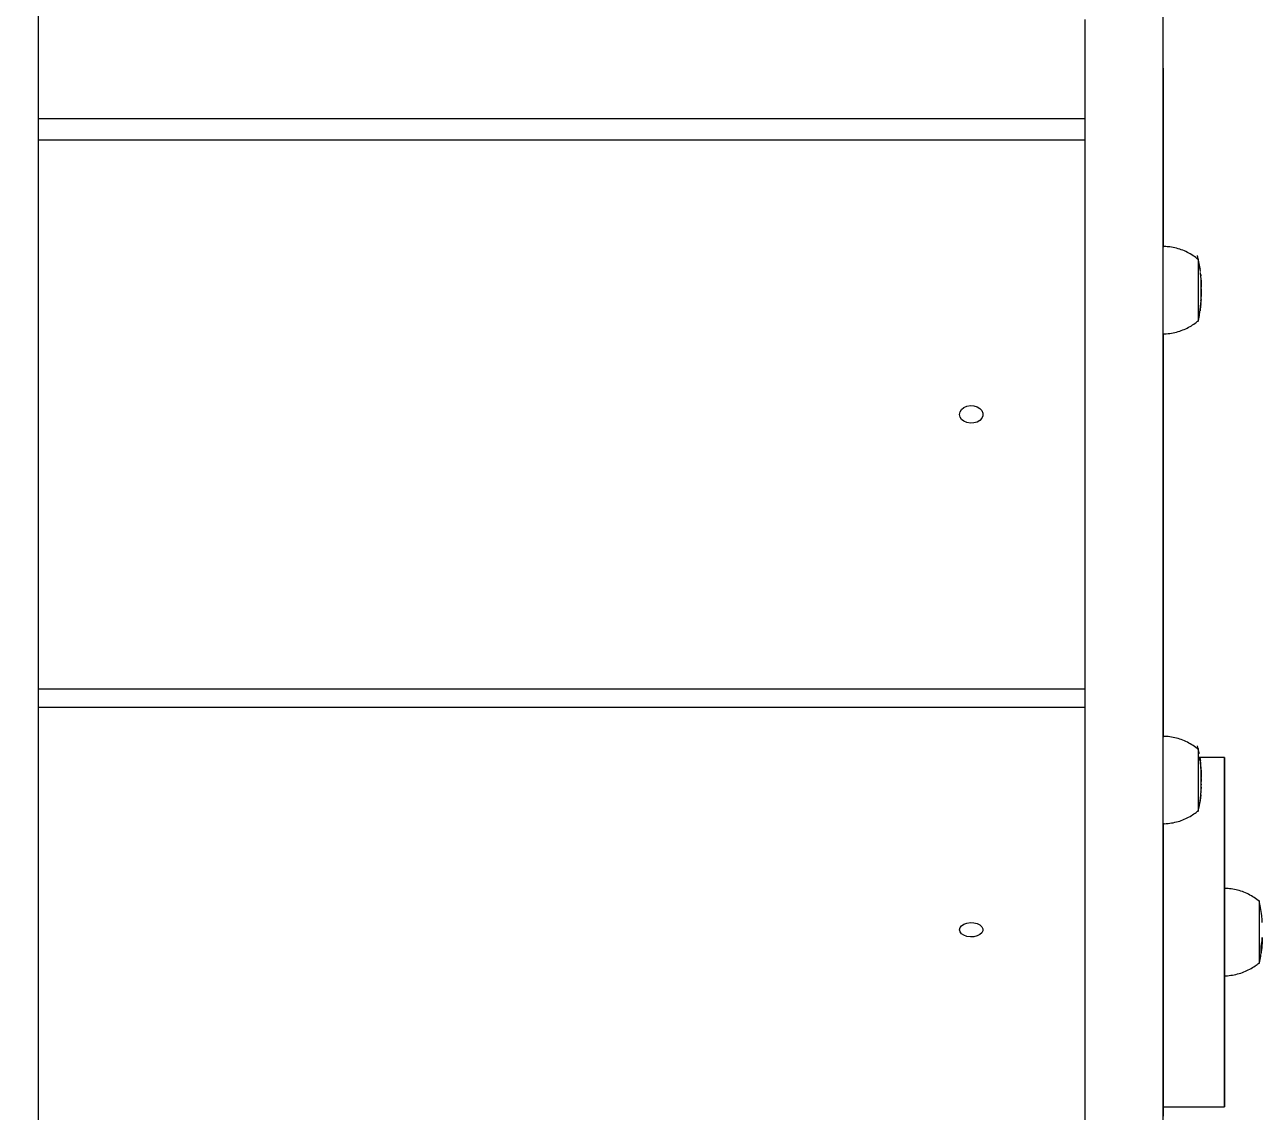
# Model space of a CAD drawing. Header units: millimetres. Extents: x -6431 to 4834, y -6422 to 4807.
# Drawn here: x 2794.5 to 3219.7, y -2430.4 to -2057.1 of the extents above; entities that cross this region are included whole.
import ezdxf

# ---------------------------------------------------------------- set-up
doc = ezdxf.new("R2010")
doc.units = ezdxf.units.MM
for name, color, linetype in [('DIKOM_ОБЪЕКТ', 7, 'Continuous'), ('DIKOM_РАЗМЕР_ЗОНА', 7, 'Continuous'), ('DIKOM_РАЗМЕР_ОБЪЕКТА', 7, 'Continuous')]:
    doc.layers.add(name, color=color, linetype=linetype)
doc.styles.add('style1', font='arial.ttf', dxfattribs={"width": 0.8})
doc.dimstyles.new('1-50', dxfattribs={"dimtxt": 300, "dimasz": 200, "dimexe": 100, "dimexo": 0, "dimgap": 100, "dimtad": 0, "dimdec": 0, "dimtxsty": 'style1', "dimcen": 0, "dimclrd": 7, "dimclre": 7, "dimadec": 1, "dimazin": 2, "dimtfac": 1, "dimtdec": 0, "dimtmove": 1, "dimatfit": 3, "dimfxl": 0, "dimlwd": 25, "dimlwe": 18, "dimarcsym": 0})

# ---------------------------------------------------------------- blocks, each defined once
blk = doc.blocks.new('*D13')
at = {"layer": 'Defpoints', "color": 0, "transparency": 16777216}
for p in [(-3965.6, 378.37), (3334.4, -1220.38), (3334.4, -3843.38)]:
    blk.add_point(p, dxfattribs=at)
at = {"layer": 'DIKOM_РАЗМЕР_ОБЪЕКТА', "color": 7, "lineweight": 18, "transparency": 16777216}
for p, q in [((-3965.6, 378.37), (-3965.6, -3943.38)), ((3334.4, -1220.38), (3334.4, -3943.38))]:
    blk.add_line(p, q, dxfattribs=at)
at = {"layer": 'DIKOM_РАЗМЕР_ОБЪЕКТА', "color": 7, "lineweight": 25, "transparency": 16777216}
for p, q in [((-3765.6, -3843.38), (-182.11, -3843.38)), ((3134.4, -3843.38), (731.83, -3843.38))]:
    blk.add_line(p, q, dxfattribs=at)
at = {"layer": 'DIKOM_РАЗМЕР_ОБЪЕКТА', "color": 7, "transparency": 16777216}
for points in [[(-3765.6, -3810.04), (-3765.6, -3876.71), (-3965.6, -3843.38)], [(3134.4, -3810.04), (3134.4, -3876.71), (3334.4, -3843.38)]]:
    blk.add_solid(points, dxfattribs=at)
at = {"layer": 'DIKOM_РАЗМЕР_ОБЪЕКТА', "color": 0, "transparency": 16777216, "insert": (274.86, -3843.38), "char_height": 300, "attachment_point": 5, "style": 'style1'}
blk.add_mtext('7300', dxfattribs=at)
blk = doc.blocks.new('*D16')
at = {"layer": 'Defpoints', "color": 0, "transparency": 16777216}
for p in [(-5966.57, 409.56), (4834.4, -963.9), (4834.4, -6224.88)]:
    blk.add_point(p, dxfattribs=at)
at = {"layer": 'DIKOM_РАЗМЕР_ЗОНА', "color": 7, "lineweight": 18, "transparency": 16777216}
for p, q in [((-5966.57, 409.56), (-5966.57, -6324.88)), ((4834.4, -963.9), (4834.4, -6324.88))]:
    blk.add_line(p, q, dxfattribs=at)
at = {"layer": 'DIKOM_РАЗМЕР_ЗОНА', "color": 7, "lineweight": 25, "transparency": 16777216}
for p, q in [((-5766.57, -6224.88), (924.42, -6224.88)), ((4634.4, -6224.88), (2004.2, -6224.88))]:
    blk.add_line(p, q, dxfattribs=at)
at = {"layer": 'DIKOM_РАЗМЕР_ЗОНА', "color": 7, "transparency": 16777216}
for points in [[(-5766.57, -6191.54), (-5766.57, -6258.21), (-5966.57, -6224.88)], [(4634.4, -6191.54), (4634.4, -6258.21), (4834.4, -6224.88)]]:
    blk.add_solid(points, dxfattribs=at)
at = {"layer": 'DIKOM_РАЗМЕР_ЗОНА', "color": 0, "transparency": 16777216, "insert": (1464.31, -6224.88), "char_height": 300, "attachment_point": 5, "style": 'style1'}
blk.add_mtext('10800', dxfattribs=at)

msp = doc.modelspace()

# ---------------------------------------------------------------- linework, layer by layer
at = {"layer": 'DIKOM_ОБЪЕКТ', "color": 7, "linetype": 'Continuous', "lineweight": 15}
for p, q in [((3185.71, -2072.05), (3185.72, -2072.1)), ((2799.21, -2089.3), (3158.71, -2089.3)), ((3158.71, -2096.7), (2799.21, -2096.7)), ((3185.71, -2114.51), (3185.71, -2111.44)), ((3185.71, -2130.64), (3185.71, -2112.9)), ((3185.71, -2233.57), (3185.71, -2112.9)), ((3185.71, -2120.86), (3185.71, -2113.63)), ((3185.71, -2133.55), (3185.71, -2120.86)), ((3185.71, -2133.55), (3185.71, -2130.64)), ((3185.71, -2146.72), (3185.71, -2133.27)), ((3185.71, -2249.69), (3185.71, -2133.55)), ((3197.71, -2137.47), (3197.71, -2159.07)), ((3198.24, -2140.38), (3198.04, -2139.07)), ((3198.25, -2140.31), (3198.27, -2140.42)), ((3198.33, -2140.82), (3198.34, -2140.83)), ((3198.34, -2140.88), (3198.33, -2140.82)), ((3198.33, -2140.82), (3198.33, -2140.82)), ((3198.33, -2140.83), (3198.34, -2140.83)), ((3198.34, -2140.83), (3198.36, -2141.07)), ((3198.41, -2141.46), (3198.34, -2140.94)), ((3198.56, -2142.89), (3198.51, -2142.25)), ((3198.57, -2142.95), (3198.55, -2142.66)), ((3198.58, -2143.06), (3198.61, -2143.24)), ((3198.61, -2143.24), (3198.61, -2143.26)), ((3198.61, -2143.26), (3198.62, -2143.34)), ((3185.71, -2163.27), (3185.71, -2146.72)), ((3198.7, -2144.43), (3198.62, -2143.55)), ((3198.65, -2143.8), (3198.63, -2143.66)), ((3198.74, -2148.5), (3198.77, -2149.67)), ((3198.76, -2147.84), (3198.77, -2148.34)), ((3198.77, -2149.84), (3198.76, -2150.26)), ((3198.76, -2150.43), (3198.76, -2150.49)), ((3198.77, -2149.48), (3198.77, -2149.84)), ((3198.35, -2155.14), (3198.37, -2155.14)), ((3198.65, -2152.83), (3198.63, -2153.09)), ((3185.71, -2176.97), (3185.71, -2163.28)), ((3185.72, -2163.23), (3185.72, -2172.11)), ((3185.72, -2172.11), (3185.72, -2301.71)), ((3185.71, -2230.65), (3185.71, -2243.34)), ((3185.71, -2233.57), (3185.71, -2251.3)), ((3185.71, -2250.57), (3185.71, -2243.34)), ((3185.71, -2251.3), (3185.71, -2249.69)), ((3185.71, -2250.57), (3185.71, -2250.57)), ((2799.21, -2285.23), (3158.71, -2285.23)), ((3158.71, -2291.62), (2799.21, -2291.62)), ((3185.71, -2298.79), (3185.71, -2298.79)), ((3185.71, -2309.12), (3185.71, -2300.42)), ((3185.71, -2321.75), (3185.71, -2309.12)), ((3197.71, -2305.79), (3197.71, -2327.39)), ((3206.72, -2308.81), (3198.29, -2308.81)), ((3198.3, -2309.61), (3198.34, -2309.61)), ((3198.3, -2309.62), (3198.34, -2309.62)), ((3198.34, -2309.61), (3198.34, -2309.62)), ((3198.34, -2309.62), (3198.46, -2310.04)), ((3198.48, -2310.26), (3198.34, -2309.89)), ((3198.36, -2309.3), (3198.35, -2309.2)), ((3198.59, -2311.29), (3198.49, -2310.4)), ((3198.51, -2310.49), (3198.53, -2310.76)), ((3198.57, -2311.88), (3198.52, -2310.6)), ((3198.68, -2312.71), (3198.61, -2311.55)), ((3198.61, -2312.03), (3198.63, -2311.77)), ((3198.61, -2312.02), (3198.61, -2312.03)), ((3198.7, -2312.82), (3198.7, -2312.82)), ((3198.76, -2316.7), (3198.77, -2317.08)), ((3185.71, -2321.75), (3185.71, -2319.12)), ((3185.71, -2415.87), (3185.71, -2321.75)), ((3198.63, -2321.4), (3198.69, -2320.58)), ((3198.69, -2320.58), (3198.67, -2320.79)), ((3198.69, -2320.34), (3198.71, -2320.11)), ((3198.71, -2320.11), (3198.75, -2319.28)), ((3198.75, -2319.28), (3198.73, -2319.54)), ((3198.74, -2319.08), (3198.75, -2319.21)), ((3198.77, -2318), (3198.77, -2318.18)), ((3198.24, -2324.59), (3198.3, -2324.23)), ((3198.3, -2324.23), (3198.3, -2324.31)), ((3198.37, -2323.79), (3198.37, -2323.79)), ((3185.71, -2331.65), (3185.71, -2354.79)), ((3218.71, -2358.01), (3218.71, -2379.61)), ((3219.32, -2373.87), (3219.37, -2373.87)), ((3206.72, -2428.81), (3206.72, -2383.67)), ((3185.71, -2392.92), (3185.71, -2405.54)), ((3185.71, -2395.55), (3185.71, -2416.92)), ((3185.71, -2414.25), (3185.71, -2405.54)), ((3185.71, -2414.25), (3185.71, -2417.73)), ((3185.71, -2416.92), (3185.71, -2415.87)), ((3185.71, -2428.81), (3206.72, -2428.81)), ((3185.72, -2428.81), (3185.72, -2432.06))]:
    msp.add_line(p, q, dxfattribs=at)
at = {"layer": 'DIKOM_ОБЪЕКТ', "color": 7, "linetype": 'Continuous', "lineweight": 15, "flags": 128}
for points in [[(3158.71, -2055.26), (3158.71, -2073.89), (3158.71, -2092.31), (3158.71, -2110.54), (3158.71, -2128.56), (3158.71, -2146.37), (3158.71, -2163.97), (3158.71, -2181.35), (3158.71, -2198.51), (3158.71, -2215.43), (3158.71, -2232.13), (3158.71, -2248.59), (3158.71, -2264.81), (3158.71, -2280.78), (3158.71, -2296.51), (3158.71, -2311.98), (3158.71, -2327.19), (3158.71, -2342.14), (3158.71, -2356.82), (3158.71, -2371.24), (3158.71, -2385.38), (3158.71, -2399.25), (3158.71, -2412.83), (3158.71, -2426.13), (3158.71, -2439.14)], [(3185.71, -2072.05), (3185.71, -2071.88), (3185.71, -2071.34), (3185.71, -2070.46), (3185.71, -2069.22), (3185.71, -2067.63), (3185.71, -2065.7), (3185.71, -2063.41), (3185.71, -2060.78), (3185.71, -2057.82), (3185.71, -2054.51)], [(3185.71, -2439.14), (3185.71, -2426.13), (3185.71, -2412.83), (3185.71, -2399.25), (3185.71, -2385.38), (3185.71, -2371.24), (3185.71, -2356.82), (3185.71, -2342.14), (3185.71, -2327.19), (3185.71, -2311.98), (3185.71, -2296.51), (3185.71, -2280.78), (3185.71, -2264.81), (3185.71, -2248.59), (3185.71, -2232.13), (3185.71, -2215.43), (3185.71, -2198.51), (3185.71, -2181.35), (3185.71, -2163.97), (3185.71, -2146.37), (3185.71, -2128.56), (3185.71, -2110.54), (3185.71, -2092.31), (3185.71, -2073.89), (3185.71, -2055.26)], [(3185.72, -2072.1), (3185.72, -2072.28), (3185.72, -2072.83), (3185.72, -2073.74), (3185.72, -2075.01), (3185.72, -2076.63), (3185.72, -2078.6), (3185.72, -2080.92), (3185.72, -2083.56), (3185.72, -2086.53), (3185.72, -2089.81), (3185.72, -2093.39), (3185.72, -2097.26), (3185.72, -2101.4), (3185.72, -2105.8), (3185.72, -2110.44), (3185.72, -2115.31), (3185.72, -2120.38), (3185.72, -2125.64), (3185.72, -2131.07), (3185.72, -2133.46)], [(3185.71, -2163.12), (3185.71, -2166.44), (3185.71, -2171.28), (3185.71, -2176.41), (3185.71, -2181.79), (3185.71, -2187.42), (3185.71, -2193.3), (3185.71, -2199.4), (3185.71, -2205.72), (3185.71, -2212.25), (3185.71, -2218.96), (3185.71, -2225.85), (3185.71, -2232.89), (3185.71, -2240.09), (3185.71, -2247.42), (3185.71, -2254.87), (3185.71, -2262.41), (3185.72, -2270.05), (3185.72, -2277.76), (3185.72, -2285.52), (3185.72, -2293.32), (3185.72, -2301.14), (3185.72, -2301.8)], [(3185.71, -2176.97), (3185.71, -2179.08), (3185.71, -2181.53), (3185.71, -2184.31), (3185.71, -2187.42), (3185.71, -2190.85), (3185.71, -2194.59), (3185.71, -2198.63), (3185.71, -2202.95), (3185.71, -2207.55), (3185.71, -2212.42), (3185.71, -2217.54), (3185.71, -2222.89), (3185.71, -2228.47), (3185.71, -2234.25), (3185.71, -2240.22), (3185.71, -2246.37), (3185.71, -2252.68), (3185.71, -2259.13), (3185.71, -2265.7), (3185.71, -2272.38), (3185.71, -2279.15), (3185.71, -2285.99), (3185.71, -2292.88), (3185.71, -2299.8), (3185.71, -2301.8)], [(3115.71, -2190.97), (3115.89, -2190.08), (3116.41, -2189.27), (3117.22, -2188.61), (3118.25, -2188.16), (3119.41, -2187.96), (3120.6, -2188.03), (3121.71, -2188.35), (3122.65, -2188.91), (3123.32, -2189.66), (3123.67, -2190.52), (3123.67, -2191.42), (3123.32, -2192.27), (3122.65, -2193.02), (3121.71, -2193.58), (3120.6, -2193.91), (3119.41, -2193.97), (3118.25, -2193.77), (3117.22, -2193.32), (3116.41, -2192.67), (3115.89, -2191.86), (3115.71, -2190.97)], [(3185.71, -2250.57), (3185.71, -2251.59), (3185.71, -2252.31), (3185.71, -2252.71), (3185.71, -2252.76), (3185.71, -2252.47), (3185.71, -2251.84), (3185.71, -2250.9), (3185.71, -2249.69)], [(3185.71, -2301.79), (3185.71, -2299.55), (3185.71, -2295.41), (3185.71, -2291.33), (3185.71, -2287.35), (3185.71, -2283.49), (3185.71, -2279.78), (3185.71, -2276.24), (3185.71, -2272.91), (3185.71, -2269.8), (3185.71, -2266.93), (3185.71, -2264.33), (3185.71, -2262.01), (3185.71, -2260), (3185.71, -2258.3), (3185.71, -2256.92), (3185.71, -2255.88), (3185.71, -2255.18), (3185.71, -2254.83), (3185.71, -2254.83), (3185.71, -2255.18), (3185.71, -2255.88), (3185.71, -2256.92), (3185.71, -2258.3), (3185.71, -2260), (3185.71, -2262.02), (3185.71, -2264.34), (3185.71, -2266.94), (3185.71, -2269.81), (3185.71, -2272.92), (3185.71, -2276.26), (3185.71, -2279.79), (3185.71, -2283.5), (3185.71, -2287.36), (3185.71, -2291.35), (3185.71, -2295.42), (3185.71, -2299.57), (3185.71, -2301.79)], [(3185.71, -2300.42), (3185.71, -2299.13), (3185.71, -2298.11), (3185.71, -2297.39), (3185.71, -2296.99), (3185.71, -2296.94), (3185.71, -2297.23), (3185.71, -2297.86), (3185.71, -2298.79)], [(3185.71, -2319.43), (3185.71, -2317.15), (3185.71, -2314.86), (3185.71, -2312.6), (3185.71, -2310.44), (3185.71, -2308.42), (3185.71, -2306.6), (3185.71, -2305.01), (3185.71, -2303.69), (3185.71, -2302.67), (3185.71, -2301.98), (3185.71, -2301.63), (3185.71, -2301.59)], [(3206.72, -2353.84), (3206.72, -2352.92), (3206.72, -2348.54), (3206.72, -2344.28), (3206.72, -2340.16), (3206.72, -2336.21), (3206.72, -2332.45), (3206.72, -2328.9), (3206.72, -2325.59), (3206.72, -2322.53), (3206.72, -2319.74), (3206.72, -2317.24), (3206.72, -2315.05), (3206.72, -2313.17), (3206.72, -2311.61), (3206.72, -2310.39), (3206.72, -2309.52), (3206.72, -2308.99), (3206.72, -2308.81), (3206.71, -2308.99), (3206.71, -2309.51), (3206.71, -2310.39), (3206.71, -2311.61), (3206.71, -2313.16), (3206.71, -2315.04), (3206.71, -2317.23), (3206.71, -2319.73), (3206.71, -2322.52), (3206.71, -2325.58), (3206.71, -2328.89), (3206.71, -2332.43), (3206.71, -2336.19), (3206.71, -2340.14), (3206.71, -2344.26), (3206.71, -2348.52), (3206.71, -2352.91), (3206.71, -2357.38), (3206.71, -2361.92), (3206.71, -2366.51), (3206.71, -2371.1), (3206.71, -2375.69), (3206.71, -2380.23), (3206.71, -2384.7), (3206.71, -2389.09), (3206.71, -2393.35), (3206.71, -2397.47), (3206.71, -2401.42), (3206.71, -2405.18), (3206.71, -2408.73), (3206.71, -2412.04), (3206.71, -2415.1), (3206.71, -2417.88), (3206.71, -2420.38), (3206.71, -2422.58), (3206.71, -2424.46), (3206.71, -2426.01), (3206.71, -2427.23), (3206.71, -2428.11), (3206.71, -2428.64), (3206.72, -2428.81), (3206.72, -2428.81)], [(3185.71, -2331.59), (3185.71, -2331.59), (3185.71, -2331.41), (3185.71, -2330.88), (3185.71, -2330.02), (3185.71, -2328.85), (3185.71, -2327.39), (3185.71, -2325.67), (3185.71, -2323.74), (3185.71, -2321.65), (3185.71, -2319.43)], [(3185.71, -2331.45), (3185.71, -2332.43), (3185.71, -2336.19), (3185.71, -2340.14), (3185.71, -2344.26), (3185.71, -2348.52), (3185.71, -2352.91), (3185.71, -2357.38), (3185.71, -2361.92), (3185.71, -2366.51), (3185.71, -2371.1), (3185.71, -2375.69), (3185.71, -2380.23), (3185.71, -2384.7), (3185.71, -2389.09), (3185.71, -2393.35), (3185.71, -2397.47), (3185.71, -2401.42), (3185.71, -2405.18), (3185.71, -2408.73), (3185.71, -2412.04), (3185.71, -2415.1), (3185.71, -2417.88), (3185.71, -2420.38), (3185.71, -2422.58), (3185.71, -2424.46), (3185.71, -2426.01), (3185.71, -2427.23), (3185.71, -2428.11), (3185.71, -2428.64), (3185.71, -2428.81)], [(3185.71, -2354.79), (3185.71, -2354.61), (3185.71, -2354.09), (3185.71, -2353.21), (3185.71, -2352), (3185.71, -2350.46), (3185.71, -2348.6), (3185.71, -2346.43), (3185.71, -2343.97), (3185.71, -2341.23), (3185.71, -2338.24), (3185.71, -2335.01), (3185.71, -2331.57), (3185.71, -2331.56)], [(3206.71, -2360.48), (3206.71, -2358.68), (3206.71, -2357.11), (3206.71, -2355.81), (3206.71, -2354.82), (3206.71, -2354.16), (3206.72, -2353.84), (3206.72, -2353.81)], [(3206.72, -2383.81), (3206.72, -2383.81), (3206.71, -2383.6), (3206.71, -2383.05), (3206.71, -2382.16), (3206.71, -2380.96), (3206.71, -2379.47), (3206.71, -2377.74), (3206.71, -2375.79), (3206.71, -2373.68), (3206.71, -2371.46), (3206.71, -2369.18), (3206.71, -2366.88), (3206.71, -2364.63), (3206.71, -2362.48), (3206.71, -2360.48)], [(3115.71, -2368.02), (3115.89, -2367.3), (3116.41, -2366.64), (3117.22, -2366.11), (3118.25, -2365.74), (3119.42, -2365.58), (3120.6, -2365.63), (3121.71, -2365.9), (3122.65, -2366.36), (3123.32, -2366.96), (3123.67, -2367.65), (3123.67, -2368.38), (3123.32, -2369.08), (3122.65, -2369.68), (3121.71, -2370.14), (3120.6, -2370.4), (3119.42, -2370.46), (3118.25, -2370.29), (3117.22, -2369.93), (3116.41, -2369.4), (3115.89, -2368.74), (3115.71, -2368.02)]]:
    msp.add_lwpolyline(points, dxfattribs=at)
at = {"layer": 'DIKOM_ОБЪЕКТ', "color": 7, "linetype": 'Continuous', "lineweight": 15}
for points, knots in [([(2799.21, -2513.3), (2799.21, -2511.15), (2799.21, -2504.92), (2799.21, -2494.41), (2799.21, -2481.69), (2799.21, -2468.71), (2799.21, -2455.48), (2799.21, -2442), (2799.21, -2428.28), (2799.21, -2414.32), (2799.21, -2400.12), (2799.21, -2385.68), (2799.21, -2371.02), (2799.21, -2356.12), (2799.21, -2341), (2799.21, -2325.65), (2799.21, -2310.09), (2799.21, -2294.31), (2799.21, -2278.32), (2799.21, -2262.12), (2799.21, -2245.72), (2799.21, -2229.11), (2799.21, -2212.31), (2799.21, -2195.31), (2799.21, -2178.12), (2799.21, -2160.75), (2799.21, -2143.19), (2799.21, -2125.45), (2799.21, -2107.53), (2799.21, -2089.45), (2799.21, -2071.2), (2799.21, -2052.78), (2799.21, -2034.2), (2799.21, -2015.47), (2799.21, -1996.59), (2799.21, -1977.55), (2799.21, -1958.38), (2799.21, -1939.07), (2799.21, -1919.62), (2799.21, -1900.04), (2799.21, -1880.33), (2799.21, -1860.5), (2799.21, -1840.55), (2799.21, -1820.49), (2799.21, -1800.32), (2799.21, -1780.05), (2799.21, -1759.67), (2799.21, -1739.2), (2799.21, -1718.64), (2799.21, -1701.89), (2799.21, -1691.99), (2799.21, -1689)], [0, 0, 0, 0, 0.010974, 0.031824, 0.052675, 0.073526, 0.094377, 0.115227, 0.136078, 0.156929, 0.177779, 0.19863, 0.219481, 0.240332, 0.261182, 0.282033, 0.302884, 0.323734, 0.344585, 0.365436, 0.386287, 0.407137, 0.427988, 0.448839, 0.46969, 0.49054, 0.511391, 0.532242, 0.553093, 0.573943, 0.594794, 0.615645, 0.636495, 0.657346, 0.678197, 0.699048, 0.719898, 0.740749, 0.7616, 0.782451, 0.803301, 0.824152, 0.845003, 0.865853, 0.886704, 0.907555, 0.928406, 0.949256, 0.970107, 0.990958, 1, 1, 1, 1]), ([(3197.72, -2137.77), (3197.14, -2137.31), (3195.97, -2136.38), (3194.01, -2135.25), (3191.92, -2134.34), (3189.72, -2133.7), (3187.64, -2133.33), (3186.29, -2133.31), (3185.72, -2133.31)], [0, 0, 0, 0, 0.16978, 0.342616, 0.516817, 0.69192, 0.867572, 1, 1, 1, 1]), ([(3198.07, -2139.29), (3198.04, -2139.12), (3197.9, -2138.14), (3197.65, -2137.19), (3197.44, -2136.41)], [0, 0, 0, 0, 0.17971, 1, 1, 1, 1]), ([(3198.11, -2139.55), (3198.08, -2139.29), (3198.02, -2138.85), (3197.91, -2138.42), (3197.87, -2138.25)], [0, 0, 0, 0, 0.5992, 1, 1, 1, 1]), ([(3198.34, -2140.94), (3198.33, -2140.84), (3198.3, -2140.63), (3198.27, -2140.42), (3198.25, -2140.31)], [0, 0, 0, 0, 0.455808, 1, 1, 1, 1]), ([(3198.48, -2141.92), (3198.48, -2141.91), (3198.47, -2141.75), (3198.44, -2141.6), (3198.41, -2141.46)], [0, 0, 0, 0, 0.0929, 1, 1, 1, 1]), ([(3198.63, -2143.66), (3198.62, -2143.54), (3198.6, -2143.3), (3198.58, -2143.07), (3198.57, -2142.95)], [0, 0, 0, 0, 0.513034, 1, 1, 1, 1]), ([(3198.74, -2145.91), (3198.74, -2145.7), (3198.73, -2145.32), (3198.71, -2144.87), (3198.7, -2144.56), (3198.7, -2144.42), (3198.7, -2144.42), (3198.7, -2144.43)], [0, 0, 0, 0, 0.249269, 0.456878, 0.663944, 0.885201, 1, 1, 1, 1]), ([(3198.72, -2144.88), (3198.72, -2144.87), (3198.72, -2144.86), (3198.73, -2145.04), (3198.73, -2145.32), (3198.74, -2145.64), (3198.75, -2145.86), (3198.75, -2145.95)], [0, 0, 0, 0, 0.301855, 0.49138, 0.681117, 0.876403, 1, 1, 1, 1]), ([(3198.77, -2147.19), (3198.77, -2147.12), (3198.77, -2146.93), (3198.77, -2146.83), (3198.77, -2146.79), (3198.77, -2146.79), (3198.77, -2146.78), (3198.77, -2146.77), (3198.77, -2146.72), (3198.77, -2146.52), (3198.76, -2146.01), (3198.76, -2145.49), (3198.73, -2145.14), (3198.73, -2145.09)], [0, 0, 0, 0, 0.124705, 0.32134, 0.371988, 0.389215, 0.391798, 0.394919, 0.40389, 0.446415, 0.614505, 0.950532, 1, 1, 1, 1]), ([(3198.77, -2147.34), (3198.77, -2147.22), (3198.76, -2146.97), (3198.76, -2146.45), (3198.75, -2146.09), (3198.74, -2145.91)], [0, 0, 0, 0, 0.333352, 0.66203, 1, 1, 1, 1]), ([(3198.75, -2145.95), (3198.75, -2146.1), (3198.76, -2146.38), (3198.76, -2146.77), (3198.77, -2147.04), (3198.77, -2147.19), (3198.76, -2147.21), (3198.76, -2147.22)], [0, 0, 0, 0, 0.274979, 0.50685, 0.738959, 0.958153, 1, 1, 1, 1]), ([(3198.77, -2147.04), (3198.77, -2147.04), (3198.77, -2146.91), (3198.77, -2146.85), (3198.77, -2146.81), (3198.77, -2146.8), (3198.77, -2146.8), (3198.77, -2146.8)], [0, 0, 0, 0, 0.006729, 0.704489, 0.892755, 0.986885, 1, 1, 1, 1]), ([(3198.77, -2148.34), (3198.77, -2148.21), (3198.77, -2147.88), (3198.77, -2147.52), (3198.77, -2147.37), (3198.77, -2147.34)], [0, 0, 0, 0, 0.376115, 0.888675, 1, 1, 1, 1]), ([(3198.77, -2148.42), (3198.77, -2148.31), (3198.77, -2148.01), (3198.77, -2147.66), (3198.77, -2147.49), (3198.77, -2147.46)], [0, 0, 0, 0, 0.34026, 0.876285, 1, 1, 1, 1]), ([(3198.67, -2151.97), (3198.67, -2151.9), (3198.68, -2151.75), (3198.69, -2151.6), (3198.69, -2151.52)], [0, 0, 0, 0, 0.476318, 1, 1, 1, 1]), ([(3198.69, -2151.52), (3198.71, -2151.58), (3198.73, -2151.66), (3198.72, -2151.74), (3198.71, -2151.75)], [0, 0, 0, 0, 0.785139, 1, 1, 1, 1]), ([(3198.71, -2151.75), (3198.72, -2151.59), (3198.74, -2151.35), (3198.74, -2151.11), (3198.74, -2151.04)], [0, 0, 0, 0, 0.692231, 1, 1, 1, 1]), ([(3198.73, -2150.71), (3198.73, -2150.64), (3198.74, -2150.49), (3198.74, -2150.33), (3198.74, -2150.26)], [0, 0, 0, 0, 0.483933, 1, 1, 1, 1]), ([(3198.75, -2150.93), (3198.75, -2150.92), (3198.76, -2150.84), (3198.74, -2150.77), (3198.73, -2150.71)], [0, 0, 0, 0, 0.183709, 1, 1, 1, 1]), ([(3198.74, -2150.26), (3198.75, -2150.29), (3198.76, -2150.34), (3198.76, -2150.4), (3198.76, -2150.43)], [0, 0, 0, 0, 0.498482, 1, 1, 1, 1]), ([(3198.76, -2148.47), (3198.76, -2148.37), (3198.76, -2148.16), (3198.76, -2147.94), (3198.76, -2147.84)], [0, 0, 0, 0, 0.5, 1, 1, 1, 1]), ([(3198.76, -2150.43), (3198.76, -2149.85), (3198.77, -2149.19), (3198.76, -2148.54), (3198.76, -2148.47)], [0, 0, 0, 0, 0.896956, 1, 1, 1, 1]), ([(3198.76, -2150.26), (3198.76, -2150.15), (3198.77, -2149.99), (3198.77, -2149.82), (3198.77, -2149.76), (3198.77, -2149.76), (3198.77, -2149.75), (3198.77, -2149.75), (3198.77, -2149.75), (3198.77, -2149.73), (3198.77, -2149.63), (3198.77, -2149.33), (3198.77, -2149.05), (3198.77, -2148.95)], [0, 0, 0, 0, 0.155266, 0.232359, 0.239882, 0.243325, 0.246194, 0.250449, 0.259146, 0.287595, 0.551222, 0.828877, 1, 1, 1, 1]), ([(3197.73, -2158.91), (3197.8, -2158.64), (3198.03, -2157.68), (3198.21, -2156.65), (3198.31, -2155.88), (3198.32, -2155.82)], [0, 0, 0, 0, 0.263905, 0.942908, 1, 1, 1, 1]), ([(3198.29, -2155.55), (3198.32, -2155.34), (3198.38, -2154.94), (3198.43, -2154.54), (3198.46, -2154.34)], [0, 0, 0, 0, 0.512217, 1, 1, 1, 1]), ([(3198.32, -2155.82), (3198.32, -2155.79), (3198.34, -2155.7), (3198.31, -2155.61), (3198.29, -2155.55)], [0, 0, 0, 0, 0.339251, 1, 1, 1, 1]), ([(3198.47, -2154.39), (3198.45, -2154.51), (3198.42, -2154.76), (3198.39, -2155.01), (3198.37, -2155.14)], [0, 0, 0, 0, 0.488382, 1, 1, 1, 1]), ([(3198.37, -2155.14), (3198.38, -2155.18), (3198.4, -2155.26), (3198.39, -2155.33), (3198.38, -2155.36)], [0, 0, 0, 0, 0.611617, 1, 1, 1, 1]), ([(3198.38, -2155.36), (3198.39, -2155.31), (3198.49, -2154.68), (3198.55, -2154.04), (3198.6, -2153.45)], [0, 0, 0, 0, 0.078318, 1, 1, 1, 1]), ([(3198.46, -2154.34), (3198.48, -2154.14), (3198.52, -2153.81), (3198.56, -2153.38), (3198.6, -2153.07), (3198.63, -2152.87), (3198.65, -2152.8), (3198.65, -2152.82), (3198.65, -2152.83)], [0, 0, 0, 0, 0.216661, 0.35883, 0.500991, 0.687992, 0.880695, 1, 1, 1, 1]), ([(3198.61, -2153.29), (3198.61, -2153.28), (3198.6, -2153.27), (3198.59, -2153.39), (3198.56, -2153.56), (3198.53, -2153.83), (3198.5, -2154.12), (3198.48, -2154.32), (3198.47, -2154.39)], [0, 0, 0, 0, 0.175255, 0.367325, 0.523498, 0.680406, 0.880553, 1, 1, 1, 1]), ([(3198.6, -2153.45), (3198.61, -2153.39), (3198.61, -2153.31), (3198.61, -2153.29), (3198.61, -2153.28)], [0, 0, 0, 0, 0.805905, 1, 1, 1, 1]), ([(3198.63, -2153.01), (3198.65, -2152.84), (3198.67, -2152.58), (3198.69, -2152.31), (3198.69, -2152.21)], [0, 0, 0, 0, 0.62258, 1, 1, 1, 1]), ([(3198.69, -2152.21), (3198.69, -2152.19), (3198.7, -2152.11), (3198.68, -2152.03), (3198.67, -2151.97)], [0, 0, 0, 0, 0.231176, 1, 1, 1, 1]), ([(3185.71, -2163.25), (3185.86, -2163.25), (3186.81, -2163.29), (3188.53, -2163.07), (3190.81, -2162.57), (3192.94, -2161.8), (3194.9, -2160.81), (3196.52, -2159.77), (3197.42, -2158.99), (3197.78, -2158.68)], [0, 0, 0, 0, 0.033172, 0.21597, 0.392804, 0.56421, 0.730453, 0.891589, 1, 1, 1, 1]), ([(3197.77, -2306.13), (3197.75, -2306.12), (3197.21, -2305.59), (3195.96, -2304.72), (3194.02, -2303.56), (3191.92, -2302.65), (3189.72, -2302.01), (3187.64, -2301.64), (3186.3, -2301.63), (3185.72, -2301.62)], [0, 0, 0, 0, 0.004157, 0.174021, 0.345981, 0.5193, 0.693499, 0.868279, 1, 1, 1, 1]), ([(3198.07, -2307.62), (3198.02, -2307.31), (3197.87, -2306.38), (3197.62, -2305.48), (3197.45, -2304.88)], [0, 0, 0, 0, 0.338293, 1, 1, 1, 1]), ([(3198.25, -2309.27), (3198.27, -2309.16), (3198.3, -2308.94), (3198.27, -2308.72), (3198.26, -2308.61)], [0, 0, 0, 0, 0.50017, 1, 1, 1, 1]), ([(3198.26, -2308.61), (3198.27, -2308.69), (3198.29, -2308.84), (3198.32, -2308.99), (3198.33, -2309.05)], [0, 0, 0, 0, 0.563205, 1, 1, 1, 1]), ([(3198.33, -2309.05), (3198.34, -2309.15), (3198.36, -2309.33), (3198.34, -2309.52), (3198.34, -2309.61)], [0, 0, 0, 0, 0.500183, 1, 1, 1, 1]), ([(3198.34, -2309.89), (3198.33, -2309.8), (3198.3, -2309.59), (3198.27, -2309.39), (3198.25, -2309.27)], [0, 0, 0, 0, 0.456018, 1, 1, 1, 1]), ([(3198.49, -2310.33), (3198.49, -2310.32), (3198.49, -2310.3), (3198.48, -2310.28), (3198.48, -2310.26), (3198.48, -2310.26)], [0, 0, 0, 0, 0.499998, 0.750029, 1, 1, 1, 1]), ([(3198.49, -2310.34), (3198.49, -2310.34), (3198.49, -2310.34), (3198.49, -2310.33), (3198.49, -2310.33)], [0, 0, 0, 0, 0.527772, 1, 1, 1, 1]), ([(3198.52, -2310.6), (3198.52, -2310.55), (3198.51, -2310.49), (3198.5, -2310.4), (3198.5, -2310.36), (3198.49, -2310.34)], [0, 0, 0, 0, 0.49979, 0.749745, 1, 1, 1, 1]), ([(3198.63, -2312.58), (3198.62, -2312.46), (3198.61, -2312.22), (3198.58, -2311.99), (3198.57, -2311.88)], [0, 0, 0, 0, 0.513216, 1, 1, 1, 1]), ([(3198.65, -2312.06), (3198.65, -2312.12), (3198.67, -2312.29), (3198.65, -2312.46), (3198.63, -2312.58)], [0, 0, 0, 0, 0.35844, 1, 1, 1, 1]), ([(3198.74, -2314.81), (3198.74, -2314.6), (3198.73, -2314.22), (3198.71, -2313.69), (3198.7, -2313.26), (3198.7, -2312.96), (3198.7, -2312.87), (3198.7, -2312.82)], [0, 0, 0, 0, 0.225279, 0.412946, 0.600109, 0.800097, 1, 1, 1, 1]), ([(3198.73, -2313.28), (3198.73, -2313.26), (3198.72, -2313.21), (3198.72, -2313.25), (3198.72, -2313.27)], [0, 0, 0, 0, 0.573218, 1, 1, 1, 1]), ([(3198.72, -2313.27), (3198.72, -2313.32), (3198.72, -2313.41), (3198.73, -2313.72), (3198.73, -2314.07), (3198.74, -2314.43), (3198.75, -2314.64), (3198.75, -2314.73)], [0, 0, 0, 0, 0.301776, 0.49134, 0.681057, 0.876437, 1, 1, 1, 1]), ([(3198.77, -2315.26), (3198.77, -2315.22), (3198.77, -2315.13), (3198.77, -2315.12), (3198.77, -2315.11), (3198.77, -2315.1), (3198.77, -2315.09), (3198.77, -2315.05), (3198.77, -2314.76), (3198.76, -2314.19), (3198.73, -2313.65), (3198.72, -2313.36)], [0, 0, 0, 0, 0.144926, 0.260348, 0.269889, 0.273845, 0.276973, 0.282602, 0.326766, 0.634229, 1, 1, 1, 1]), ([(3198.77, -2316.03), (3198.77, -2315.94), (3198.77, -2315.78), (3198.76, -2315.33), (3198.75, -2314.99), (3198.74, -2314.81)], [0, 0, 0, 0, 0.336758, 0.663779, 1, 1, 1, 1]), ([(3198.75, -2314.73), (3198.75, -2314.88), (3198.76, -2315.15), (3198.77, -2315.47), (3198.77, -2315.66), (3198.77, -2315.72), (3198.77, -2315.71), (3198.77, -2315.7)], [0, 0, 0, 0, 0.269059, 0.496129, 0.723341, 0.937954, 1, 1, 1, 1]), ([(3198.76, -2317.33), (3198.76, -2317.23), (3198.76, -2317.02), (3198.76, -2316.81), (3198.76, -2316.7)], [0, 0, 0, 0, 0.499617, 1, 1, 1, 1]), ([(3198.76, -2318.77), (3198.76, -2318.34), (3198.77, -2317.86), (3198.76, -2317.38), (3198.76, -2317.33)], [0, 0, 0, 0, 0.896927, 1, 1, 1, 1]), ([(3198.77, -2315.65), (3198.77, -2315.54), (3198.77, -2315.3), (3198.77, -2315.16), (3198.77, -2315.12), (3198.77, -2315.11), (3198.77, -2315.12), (3198.77, -2315.12)], [0, 0, 0, 0, 0.350254, 0.806705, 0.929802, 0.991372, 1, 1, 1, 1]), ([(3198.77, -2316.31), (3198.77, -2316.19), (3198.77, -2315.91), (3198.77, -2315.6), (3198.77, -2315.48), (3198.77, -2315.46)], [0, 0, 0, 0, 0.340261, 0.876086, 1, 1, 1, 1]), ([(3198.77, -2316.01), (3198.77, -2316.09), (3198.77, -2316.2), (3198.77, -2316.4), (3198.77, -2316.51), (3198.77, -2316.61)], [0, 0, 0, 0, 0.443631, 0.500209, 1, 1, 1, 1]), ([(3198.77, -2317.08), (3198.77, -2316.99), (3198.77, -2316.73), (3198.77, -2316.34), (3198.77, -2316.1), (3198.77, -2316.03)], [0, 0, 0, 0, 0.269133, 0.778091, 1, 1, 1, 1]), ([(3198.77, -2318), (3198.77, -2317.97), (3198.77, -2317.9), (3198.77, -2317.56), (3198.77, -2317.07), (3198.77, -2316.62), (3198.77, -2316.37), (3198.77, -2316.31)], [0, 0, 0, 0, 0.165631, 0.4171, 0.664853, 0.912368, 1, 1, 1, 1]), ([(3198.46, -2323.12), (3198.48, -2322.92), (3198.52, -2322.59), (3198.57, -2322.12), (3198.6, -2321.74), (3198.63, -2321.5), (3198.63, -2321.41), (3198.63, -2321.4)], [0, 0, 0, 0, 0.302292, 0.500668, 0.699119, 0.960015, 1, 1, 1, 1]), ([(3198.6, -2321.72), (3198.6, -2321.73), (3198.6, -2321.77), (3198.59, -2321.94), (3198.56, -2322.18), (3198.53, -2322.49), (3198.5, -2322.79), (3198.48, -2322.98), (3198.47, -2323.05)], [0, 0, 0, 0, 0.075646, 0.290934, 0.46589, 0.641782, 0.866128, 1, 1, 1, 1]), ([(3198.67, -2320.79), (3198.67, -2320.72), (3198.68, -2320.57), (3198.69, -2320.42), (3198.69, -2320.34)], [0, 0, 0, 0, 0.476059, 1, 1, 1, 1]), ([(3198.73, -2319.54), (3198.73, -2319.47), (3198.74, -2319.32), (3198.74, -2319.17), (3198.74, -2319.09)], [0, 0, 0, 0, 0.483992, 1, 1, 1, 1]), ([(3198.74, -2319.09), (3198.75, -2319.04), (3198.76, -2318.93), (3198.76, -2318.83), (3198.76, -2318.77)], [0, 0, 0, 0, 0.498518, 1, 1, 1, 1]), ([(3197.74, -2327.22), (3197.87, -2326.63), (3198.07, -2325.76), (3198.2, -2324.88), (3198.24, -2324.59)], [0, 0, 0, 0, 0.67038, 1, 1, 1, 1]), ([(3198.3, -2324.31), (3198.32, -2324.11), (3198.38, -2323.71), (3198.43, -2323.31), (3198.46, -2323.12)], [0, 0, 0, 0, 0.512275, 1, 1, 1, 1]), ([(3198.47, -2323.05), (3198.45, -2323.17), (3198.42, -2323.42), (3198.39, -2323.66), (3198.37, -2323.79)], [0, 0, 0, 0, 0.488401, 1, 1, 1, 1]), ([(3185.71, -2331.56), (3185.86, -2331.57), (3186.81, -2331.61), (3188.53, -2331.38), (3190.81, -2330.88), (3192.95, -2330.11), (3194.9, -2329.12), (3196.52, -2328.08), (3197.42, -2327.31), (3197.78, -2327)], [0, 0, 0, 0, 0.033117, 0.215894, 0.392742, 0.564144, 0.730368, 0.891501, 1, 1, 1, 1]), ([(3218.79, -2358.38), (3218.77, -2358.36), (3218.22, -2357.83), (3216.96, -2356.94), (3215.02, -2355.78), (3212.92, -2354.88), (3210.72, -2354.24), (3208.64, -2353.87), (3207.3, -2353.85), (3206.72, -2353.85)], [0, 0, 0, 0, 0.006629, 0.176066, 0.347594, 0.52047, 0.694236, 0.868574, 1, 1, 1, 1]), ([(3219.72, -2365.52), (3219.72, -2365.39), (3219.69, -2364.61), (3219.55, -2362.88), (3219.24, -2360.5), (3218.87, -2358.79), (3218.71, -2358.02)], [0, 0, 0, 0, 0.050747, 0.30734, 0.688635, 1, 1, 1, 1]), ([(3218.73, -2379.47), (3218.79, -2379.23), (3219.02, -2378.3), (3219.28, -2376.72), (3219.53, -2374.84), (3219.65, -2373.55), (3219.68, -2372.88), (3219.69, -2372.76)], [0, 0, 0, 0, 0.107555, 0.424203, 0.706099, 0.945479, 1, 1, 1, 1]), ([(3219.46, -2373.01), (3219.48, -2372.84), (3219.52, -2372.56), (3219.57, -2372.28), (3219.6, -2372.16), (3219.63, -2372.19), (3219.65, -2372.35), (3219.65, -2372.5), (3219.65, -2372.56)], [0, 0, 0, 0, 0.216665, 0.35881, 0.500966, 0.687996, 0.880693, 1, 1, 1, 1]), ([(3219.65, -2372.56), (3219.65, -2372.76), (3219.64, -2373.04), (3219.61, -2373.57), (3219.58, -2373.98), (3219.53, -2374.44), (3219.49, -2374.74), (3219.47, -2374.91)], [0, 0, 0, 0, 0.334312, 0.493579, 0.624333, 0.784877, 1, 1, 1, 1]), ([(3219.61, -2372.93), (3219.61, -2372.83), (3219.61, -2372.67), (3219.59, -2372.6), (3219.56, -2372.64), (3219.53, -2372.8), (3219.5, -2373.02), (3219.48, -2373.18), (3219.47, -2373.24)], [0, 0, 0, 0, 0.278691, 0.44664, 0.583205, 0.720461, 0.895512, 1, 1, 1, 1]), ([(3219.48, -2374.72), (3219.49, -2374.59), (3219.52, -2374.38), (3219.56, -2374.03), (3219.59, -2373.7), (3219.61, -2373.33), (3219.61, -2373.09), (3219.61, -2372.96), (3219.61, -2372.93)], [0, 0, 0, 0, 0.219666, 0.356838, 0.494273, 0.672715, 0.937375, 1, 1, 1, 1]), ([(3219.67, -2371.03), (3219.67, -2370.97), (3219.68, -2370.85), (3219.69, -2370.72), (3219.7, -2370.66)], [0, 0, 0, 0, 0.476357, 1, 1, 1, 1]), ([(3219.68, -2372.98), (3219.69, -2372.65), (3219.71, -2372.01), (3219.68, -2371.36), (3219.67, -2371.03)], [0, 0, 0, 0, 0.500129, 1, 1, 1, 1]), ([(3219.7, -2372.6), (3219.7, -2372.67), (3219.69, -2372.79), (3219.68, -2372.92), (3219.68, -2372.98)], [0, 0, 0, 0, 0.524516, 1, 1, 1, 1]), ([(3219.7, -2370.66), (3219.71, -2370.98), (3219.73, -2371.63), (3219.71, -2372.28), (3219.7, -2372.6)], [0, 0, 0, 0, 0.499902, 1, 1, 1, 1]), ([(3219.3, -2374.02), (3219.33, -2373.85), (3219.38, -2373.51), (3219.43, -2373.17), (3219.46, -2373.01)], [0, 0, 0, 0, 0.512275, 1, 1, 1, 1]), ([(3219.3, -2375.96), (3219.32, -2375.64), (3219.34, -2374.99), (3219.31, -2374.34), (3219.3, -2374.02)], [0, 0, 0, 0, 0.499876, 1, 1, 1, 1]), ([(3219.47, -2374.91), (3219.45, -2375.08), (3219.39, -2375.43), (3219.33, -2375.78), (3219.3, -2375.96)], [0, 0, 0, 0, 0.489521, 1, 1, 1, 1]), ([(3219.47, -2373.24), (3219.45, -2373.35), (3219.42, -2373.55), (3219.39, -2373.76), (3219.37, -2373.87)], [0, 0, 0, 0, 0.488332, 1, 1, 1, 1]), ([(3219.37, -2373.87), (3219.38, -2374.12), (3219.4, -2374.61), (3219.39, -2375.11), (3219.38, -2375.36)], [0, 0, 0, 0, 0.500076, 1, 1, 1, 1]), ([(3219.38, -2375.36), (3219.4, -2375.25), (3219.43, -2375.04), (3219.46, -2374.82), (3219.48, -2374.72)], [0, 0, 0, 0, 0.510319, 1, 1, 1, 1]), ([(3206.71, -2383.79), (3206.86, -2383.8), (3207.81, -2383.84), (3209.53, -2383.61), (3211.81, -2383.11), (3213.95, -2382.34), (3215.9, -2381.35), (3217.52, -2380.31), (3218.41, -2379.54), (3218.77, -2379.24)], [0, 0, 0, 0, 0.033531, 0.216512, 0.393539, 0.565115, 0.731507, 0.892803, 1, 1, 1, 1])]:
    msp.add_open_spline(points, degree=3, knots=knots, dxfattribs=at)

# ---------------------------------------------------------------- dimensions: what is measured, and where the dimension line sits
at = {"layer": 'DIKOM_РАЗМЕР_ЗОНА'}
dim = msp.add_linear_dim(base=(4834.4, -6224.88), p1=(-5966.57, 409.56), p2=(4834.4, -963.9), text='10800', dimstyle='1-50', override={"dimscale": 1, "dimtix": 0, "dimtofl": 1, "dimtmove": 1, "dimatfit": 3}, dxfattribs=at)
dim.commit()
dim.dimension.update_dxf_attribs({"geometry": '*D16', "text_midpoint": (1464.31, -6224.88), "dimtype": 160})
at = {"layer": 'DIKOM_РАЗМЕР_ОБЪЕКТА'}
dim = msp.add_linear_dim(base=(3334.4, -3843.38), p1=(-3965.6, 378.37), p2=(3334.4, -1220.38), dimstyle='1-50', override={"dimscale": 1, "dimtix": 0, "dimtofl": 1, "dimtmove": 1, "dimatfit": 3}, dxfattribs=at)
dim.commit()
dim.dimension.update_dxf_attribs({"geometry": '*D13', "text_midpoint": (274.86, -3843.38), "dimtype": 160})

doc.saveas('drawing.dxf')
